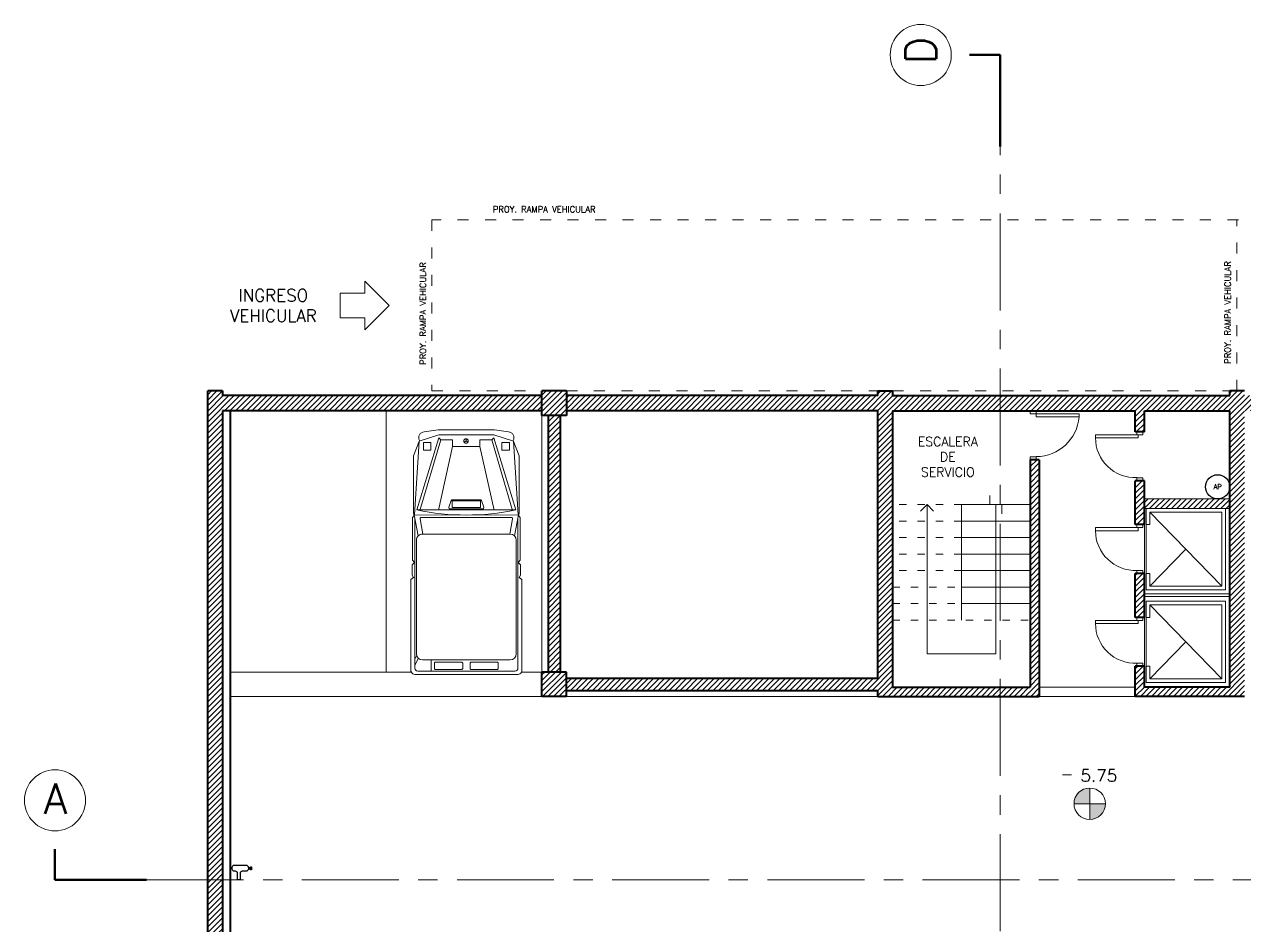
# Model space of a CAD drawing. Extents: x 952 to 1351, y -109 to 188.
# Drawn here: x 1148.17 to 1168.14, y 69.85 to 84.6 of the extents above; entities that cross this region are included whole.
import ezdxf

# ---------------------------------------------------------------- set-up
doc = ezdxf.new("R2010")
doc.units = 0
doc.header["$LTSCALE"] = 0.5
doc.linetypes.add('ACAD_ISO03W100', pattern=[30, 12, -18])
doc.linetypes.add('CENTER', pattern=[50.8, 31.75, -6.35, 6.35, -6.35])
doc.layers.get('0').update_dxf_attribs({"linetype": 'CONTINUOUS'})
doc.layers.add('Cableado', color=100, linetype='CONTINUOUS')
for name, color, linetype, lineweight in [('Carpintería', 55, 'CONTINUOUS', 20), ('Detalles .05', 243, 'CONTINUOUS', 5), ('Detalles 01', 8, 'CONTINUOUS', 9), ('Muros corte', 7, 'CONTINUOUS', 40), ('Pisos', 252, 'CONTINUOUS', 18), ('Proyección', 4, 'ACAD_ISO03W100', 18), ('Punta 01', 6, 'CONTINUOUS', 9), ('Punta 015', 64, 'CONTINUOUS', 13), ('Punta 02', 11, 'CONTINUOUS', 20), ('Punta 05', 52, 'CONTINUOUS', 50), ('Tratamiento pisos', 251, 'CONTINUOUS', 9), ('Vehículos', 155, 'CONTINUOUS', 13), ('Vidrios', 147, 'CONTINUOUS', 13)]:
    doc.layers.add(name, color=color, linetype=linetype, lineweight=lineweight)
doc.styles.add('Texto 1 mm', font='simplex.shx', dxfattribs={"height": 0.1})
doc.styles.add('Texto 1.5 mm', font='simplex.shx', dxfattribs={"height": 0.15})
doc.styles.add('Texto 2 mm', font='simplex.shx', dxfattribs={"height": 0.2})
doc.styles.add('Texto 5 mm', font='simplex.shx', dxfattribs={"height": 0.5})
pattern_1 = [(45, (60.324364, -0.67804), (-0.0449012806, 0.0449012806), [])]

# ---------------------------------------------------------------- blocks, each defined once
blk = doc.blocks.new('A$C30F00F99')
for p, q in [((0.065, 1.448), (0.065, 3.9)), ((1.704, 3.95), (0.115, 3.95)), ((1.754, 1.448), (1.754, 3.9)), ((0.093, 3.668), (0.093, 1.807)), ((1.626, 3.768), (0.193, 3.768)), ((1.726, 3.668), (1.726, 1.807)), ((0.122, 1.736), (0.054, 1.395)), ((0.198, 1.707), (0.152, 1.458)), ((1.626, 1.707), (0.193, 1.707)), ((1.621, 1.707), (1.667, 1.458)), ((1.697, 1.736), (1.765, 1.395)), ((1.765, 1.395), (0.056, 1.399)), ((1.647, 1.435), (0.172, 1.435)), ((0.495, 0.168), (0.152, 1.323)), ((1.144, 1.274), (0.676, 1.274)), ((0.676, 1.274), (0.676, 1.166)), ((1.134, 0.274), (1.367, 1.319)), ((1.144, 1.166), (1.144, 1.274)), ((1.326, 0.168), (1.669, 1.323)), ((1.72, 1.313), (1.36, 0.134)), ((0.676, 1.166), (1.144, 1.166)), ((0.33, 0.336), (0.205, 0.336)), ((0.205, 0.336), (0.205, 0.209)), ((0.205, 0.209), (0.33, 0.209)), ((0.33, 0.209), (0.33, 0.336)), ((1.134, 0.274), (0.687, 0.274)), ((0.915, 0.184), (0.885, 0.206)), ((0.915, 0.184), (0.944, 0.206)), ((1.134, 0.168), (1.134, 0.274)), ((1.489, 0.209), (1.489, 0.336)), ((1.489, 0.336), (1.614, 0.336)), ((1.614, 0.209), (1.489, 0.209)), ((1.614, 0.336), (1.614, 0.209)), ((0.915, 0.148), (0.915, 0.184)), ((1.326, 0.168), (1.134, 0.168)), ((1.36, 0.134), (1.326, 0.168))]:
    blk.add_line(p, q)
for points in [[(0, 3.918), (0, 2.454), (0.044, 2.417), (0.023, 2.383), (0.023, 2.211), (0.06, 2.172), (0.031, 2.135), (0.031, 1.436), (0.058, 1.402), (0.043, 1.368), (0.043, 0.425), (0.145, 0.177, 0.590762), (0.221, 0.036), (0.448, 0), (1.372, 0), (1.598, 0.036, 0.590762), (1.675, 0.177), (1.776, 0.425), (1.776, 1.368), (1.762, 1.402), (1.789, 1.436), (1.789, 2.135), (1.76, 2.172), (1.796, 2.211), (1.796, 2.383), (1.775, 2.417), (1.819, 2.454), (1.819, 3.918, 0.468554), (1.737, 4.009), (0.082, 4.009, 0.468554)], [(0.387, 3.906, -0.414214), (0.407, 3.926), (0.83, 3.926, -0.414214), (0.85, 3.906), (0.85, 3.823, -0.414214), (0.83, 3.803), (0.407, 3.803, -0.414214), (0.387, 3.823)], [(1.432, 3.906, 0.414214), (1.412, 3.926), (0.99, 3.926, 0.414214), (0.97, 3.906), (0.97, 3.823, 0.414214), (0.99, 3.803), (1.412, 3.803, 0.414214), (1.432, 3.823)], [(0.645, 1.295), (0.841, 1.295), (0.98, 1.295), (1.176, 1.295, -0.515671), (1.195, 1.269), (1.157, 1.159, -0.319548), (1.138, 1.145), (0.962, 1.145), (0.859, 1.145), (0.683, 1.145, -0.319548), (0.664, 1.159), (0.626, 1.269, -0.515671)]]:
    blk.add_lwpolyline(points, format="xyb", close=True)
for points in [[(1.485, 3.768), (1.485, 3.95)], [(1.695, 3.74), (1.754, 3.855)], [(1.754, 3.688), (1.754, 3.756), (1.723, 3.692)], [(1.754, 2.412), (1.775, 2.417)], [(0.064, 1.395), (0.141, 0.189), (0.461, 0.086)], [(0.101, 1.313), (0.461, 0.134), (0.495, 0.168), (0.687, 0.168), (0.687, 0.274), (0.454, 1.319)], [(1.72, 1.313), (0.101, 1.313)], [(1.757, 1.395), (1.68, 0.189), (1.36, 0.086)], [(1.36, 0.086), (0.461, 0.086)]]:
    blk.add_lwpolyline(points)
blk.add_lwpolyline([(1.72, 1.313, 0.103517), (0.101, 1.313, -1.887166)], format="xyb")
blk.add_circle((0.915, 0.184), 0.0367)
for centre, radius, start, end in [((0.115, 3.9), 0.05, 90, 180), ((1.704, 3.9), 0.05, 0, 90), ((0.193, 3.668), 0.1, 90, 180), ((1.626, 3.668), 0.1, 0, 90), ((0.193, 1.807), 0.1, 180, 270), ((1.626, 1.807), 0.1, 270, 0), ((0.172, 1.455), 0.02, 169.5085, 270), ((1.647, 1.455), 0.02, 270, 10.4915)]:
    blk.add_arc(centre, radius, start, end)

msp = doc.modelspace()

# ---------------------------------------------------------------- hatches: boundary and pattern name
at = {"layer": 'Detalles 01'}
h = msp.add_hatch(dxfattribs=at)
h.set_pattern_fill('ANSI31,_O', color=256, scale=0.02)
h.set_pattern_definition(pattern_1)
h.paths.add_polyline_path([(1156.64, 78.602), (1156.64, 78.202), (1157.04, 78.202), (1157.04, 78.602)])
h.paths.add_polyline_path([(1157.04, 73.602), (1157.04, 74.002), (1156.64, 74.002), (1156.64, 73.602)])
h.paths.add_polyline_path([(1156.94, 78.202), (1156.74, 78.202), (1156.74, 74.002), (1156.94, 74.002)])
h.paths.add_polyline_path([(1156.64, 78.277), (1156.64, 78.527), (1151.41, 78.527), (1151.41, 78.602), (1151.17, 78.602), (1151.17, 70.602), (1151.41, 70.602), (1151.41, 78.277)])
h = msp.add_hatch(dxfattribs=at)
h.set_pattern_fill('ANSI31,_O', color=256, scale=0.02)
h.set_pattern_definition(pattern_1)
h.paths.add_polyline_path([(1157.04, 78.527), (1157.04, 78.277), (1162.14, 78.277), (1162.14, 73.902), (1157.04, 73.902), (1157.04, 73.702), (1162.14, 73.702), (1162.14, 73.602), (1164.14, 73.602), (1164.14, 73.752), (1162.38, 73.752), (1162.38, 78.277), (1164.14, 78.277), (1164.14, 78.527), (1162.38, 78.527), (1162.38, 78.602), (1162.14, 78.602), (1162.14, 78.527)])
h.paths.add_polyline_path([(1164.78, 73.602), (1164.78, 77.477), (1164.63, 77.477), (1164.63, 73.752), (1164.14, 73.752), (1164.14, 73.602)])
h.paths.add_polyline_path([(1166.35, 76.415), (1166.5, 76.415), (1166.5, 77.133), (1166.35, 77.133)], flags=17)
h.paths.add_polyline_path([(1166.35, 74.896), (1166.5, 74.896), (1166.5, 75.615), (1166.35, 75.615)], flags=17)
h.paths.add_polyline_path([(1167.9, 78.277), (1167.9, 73.752), (1166.5, 73.752), (1166.5, 74.096), (1166.35, 74.096), (1166.35, 73.602), (1168.14, 73.602), (1168.14, 78.277), (1173.24, 78.277), (1173.24, 78.527), (1168.14, 78.527), (1168.14, 78.602), (1167.9, 78.602), (1167.9, 78.527), (1164.14, 78.527), (1164.14, 78.277), (1166.35, 78.277), (1166.35, 77.933), (1166.5, 77.933), (1166.5, 78.277)])
h = msp.add_hatch(dxfattribs=at)
h.set_pattern_fill('ANSI31', color=256, scale=0.02, style=0)
h.set_pattern_definition([(45, (120.309576, -47.59197), (-0.0449012806, 0.0449012806), [])])
h.paths.add_polyline_path([(1166.5, 76.838), (1166.5, 76.679), (1167.9, 76.679), (1167.9, 76.838)])
h = msp.add_hatch(dxfattribs=at)
h.set_pattern_fill('ANSI31,_O', color=256, scale=0.02)
h.set_pattern_definition(pattern_1)
h.paths.add_polyline_path([(1151.41, 70.602), (1151.17, 70.602), (1151.17, 62.602), (1151.41, 62.602), (1151.41, 62.677), (1156.64, 62.677), (1156.64, 62.927), (1151.41, 62.927)])
h.paths.add_polyline_path([(1156.64, 67.202), (1157.04, 67.202), (1157.04, 67.602), (1156.64, 67.602)])
h.paths.add_polyline_path([(1157.04, 62.602), (1157.04, 63.002), (1156.64, 63.002), (1156.64, 62.602)])
h.paths.add_polyline_path([(1157.04, 62.927), (1157.04, 62.677), (1162.14, 62.677), (1162.14, 62.602), (1162.38, 62.602), (1162.38, 62.677), (1164.14, 62.677), (1164.14, 62.927), (1162.39, 62.927), (1162.39, 67.602), (1162.14, 67.602), (1162.14, 62.927)])
at = {"layer": 'Vidrios', "linetype": 'Continuous'}
h = msp.add_hatch(color=256, dxfattribs=at)
h.paths.add_polyline_path([(1165.605, 72.102, 0.414214), (1165.349, 71.846), (1165.605, 71.846)])
h.paths.add_polyline_path([(1165.862, 71.846), (1165.605, 71.846), (1165.605, 71.589, 0.414214)])

# ---------------------------------------------------------------- linework, layer by layer
at = {"layer": 'Cableado'}
for p, q in [((1167.9, 78.277), (1167.9, 77.033)), ((1167.9, 77.033), (1167.897, 77.033)), ((1151.833, 70.803), (1151.869, 70.803))]:
    msp.add_line(p, q, dxfattribs=at)
msp.add_lwpolyline([(1151.869, 70.776), (1151.833, 70.777, -0.414214), (1151.799, 70.742), (1151.734, 70.742, 0.414214), (1151.7, 70.708), (1151.7, 70.602), (1151.658, 70.602), (1151.658, 70.708, 0.414214), (1151.623, 70.742), (1151.606, 70.742, -0.414214), (1151.571, 70.777), (1151.571, 70.808, -0.414214), (1151.606, 70.842), (1151.799, 70.842, -0.414214), (1151.833, 70.808), (1151.833, 70.803)], format="xyb", dxfattribs=at)
msp.add_lwpolyline([(1151.869, 70.815), (1151.885, 70.815), (1151.885, 70.765), (1151.869, 70.765)], close=True, dxfattribs=at)
msp.add_circle((1167.699, 77.033), 0.198, dxfattribs=at)
at = {"layer": 'Carpintería'}
for p, q in [((1164.63, 78.227), (1164.63, 78.277)), ((1164.63, 78.227), (1164.73, 78.227)), ((1164.73, 78.227), (1164.73, 78.277)), ((1164.73, 78.227), (1165.43, 78.227)), ((1164.73, 78.177), (1164.73, 78.227)), ((1165.43, 78.177), (1164.73, 78.177)), ((1165.43, 78.227), (1165.43, 78.177)), ((1166.375, 77.883), (1166.375, 77.933)), ((1166.475, 77.883), (1166.475, 77.933)), ((1166.4, 77.883), (1165.7, 77.883)), ((1165.7, 77.833), (1165.7, 77.883)), ((1166.4, 77.833), (1165.7, 77.833)), ((1166.475, 77.883), (1166.375, 77.883)), ((1166.4, 77.833), (1166.4, 77.883)), ((1164.73, 77.527), (1164.63, 77.527)), ((1164.63, 77.527), (1164.63, 77.477)), ((1164.73, 77.527), (1164.73, 77.477)), ((1166.475, 77.183), (1166.375, 77.183)), ((1166.375, 77.183), (1166.375, 77.133)), ((1166.475, 77.183), (1166.475, 77.133)), ((1166.53, 76.679), (1167.83, 76.679)), ((1166.53, 76.415), (1166.53, 76.679)), ((1166.53, 76.679), (1167.83, 76.679)), ((1166.59, 76.619), (1167.77, 76.619)), ((1166.59, 76.415), (1166.59, 76.619)), ((1167.77, 75.41), (1167.77, 76.619)), ((1167.83, 75.35), (1167.83, 76.679)), ((1166.4, 76.365), (1165.7, 76.365)), ((1165.7, 76.315), (1165.7, 76.365)), ((1166.4, 76.315), (1165.7, 76.315)), ((1166.375, 76.365), (1166.375, 76.415)), ((1166.475, 76.365), (1166.375, 76.365)), ((1166.4, 76.315), (1166.4, 76.365)), ((1166.475, 76.365), (1166.475, 76.415)), ((1166.53, 76.415), (1166.59, 76.415)), ((1166.475, 75.665), (1166.375, 75.665)), ((1166.375, 75.665), (1166.375, 75.615)), ((1166.475, 75.665), (1166.475, 75.615)), ((1166.53, 75.35), (1166.53, 75.615)), ((1166.53, 75.615), (1166.59, 75.615)), ((1166.59, 75.41), (1166.59, 75.615)), ((1167.83, 75.35), (1166.53, 75.35)), ((1167.77, 75.41), (1166.59, 75.41)), ((1166.53, 75.16), (1167.83, 75.16)), ((1166.53, 74.896), (1166.53, 75.16)), ((1166.59, 75.1), (1167.77, 75.1)), ((1166.59, 74.896), (1166.59, 75.1)), ((1167.77, 73.892), (1167.77, 75.1)), ((1167.83, 73.832), (1167.83, 75.16)), ((1166.375, 74.846), (1166.375, 74.896)), ((1166.475, 74.846), (1166.475, 74.896)), ((1166.53, 74.896), (1166.59, 74.896)), ((1166.4, 74.846), (1165.7, 74.846)), ((1165.7, 74.796), (1165.7, 74.846)), ((1166.4, 74.796), (1165.7, 74.796)), ((1166.475, 74.846), (1166.375, 74.846)), ((1166.4, 74.796), (1166.4, 74.846)), ((1166.475, 74.146), (1166.375, 74.146)), ((1166.375, 74.146), (1166.375, 74.096)), ((1166.475, 74.146), (1166.475, 74.096)), ((1166.53, 73.832), (1166.53, 74.096)), ((1166.53, 74.096), (1166.59, 74.096)), ((1166.59, 73.892), (1166.59, 74.096)), ((1167.77, 73.892), (1166.59, 73.892)), ((1167.83, 73.832), (1166.53, 73.832))]:
    msp.add_line(p, q, dxfattribs=at)
at = {"layer": 'Detalles .05', "color": 0}
for p, q in [((1166.5, 76.835), (1167.9, 76.835)), ((1166.5, 76.679), (1167.9, 76.679))]:
    msp.add_line(p, q, dxfattribs=at)
at = {"layer": 'Detalles .05'}
for p, q in [((1167.9, 75.28), (1166.5, 75.28)), ((1167.9, 75.24), (1166.5, 75.24))]:
    msp.add_line(p, q, dxfattribs=at)
at = {"layer": 'Detalles 01', "linetype": 'CENTER', "ltscale": 0.1}
for p, q in [((1164.14, 59.602), (1164.14, 82.602)), ((1150.17, 70.602), (1191.791, 70.602))]:
    msp.add_line(p, q, dxfattribs=at)
at = {"layer": 'Detalles 01'}
for p, q in [((1163.968, 76.892), (1163.968, 76.742)), ((1162.836, 76.636), (1162.943, 76.742)), ((1162.943, 76.742), (1162.943, 74.302)), ((1163.049, 76.636), (1162.943, 76.742)), ((1164.068, 76.742), (1164.068, 74.302)), ((1164.168, 76.742), (1164.168, 76.592)), ((1166.59, 76.619), (1167.77, 75.41)), ((1166.53, 76.415), (1166.53, 75.615)), ((1167.18, 76.015), (1166.59, 75.41)), ((1166.59, 75.1), (1167.77, 73.892)), ((1166.53, 74.896), (1166.53, 74.096)), ((1167.18, 74.496), (1166.59, 73.892)), ((1162.943, 74.302), (1164.068, 74.302))]:
    msp.add_line(p, q, dxfattribs=at)
for centre, radius, start, end in [((1164.729, 78.231), 0.703, 270.1171, 355.6407), ((1166.35, 77.833), 0.65, 180, 272.1618), ((1166.35, 76.315), 0.65, 180, 272.1618), ((1166.35, 74.796), 0.65, 180, 272.1618)]:
    msp.add_arc(centre, radius, start, end, dxfattribs=at)
at = {"layer": 'Muros corte'}
for p, q in [((1151.17, 62.602), (1151.17, 78.602)), ((1151.41, 78.602), (1151.17, 78.602)), ((1151.41, 78.602), (1151.41, 78.527)), ((1156.64, 78.527), (1151.41, 78.527)), ((1157.04, 78.602), (1156.64, 78.602)), ((1156.64, 78.202), (1156.64, 78.602)), ((1157.04, 78.602), (1157.04, 78.202)), ((1162.14, 78.527), (1157.04, 78.527)), ((1162.14, 78.602), (1162.38, 78.602)), ((1162.14, 78.527), (1162.14, 78.602)), ((1162.38, 78.602), (1162.38, 78.527)), ((1162.38, 78.527), (1167.9, 78.527)), ((1167.9, 78.527), (1167.9, 78.602)), ((1168.14, 78.602), (1167.9, 78.602)), ((1156.64, 78.277), (1151.41, 78.277)), ((1151.41, 78.277), (1151.41, 62.927)), ((1151.54, 78.277), (1151.54, 62.927)), ((1157.04, 78.202), (1156.64, 78.202)), ((1156.74, 78.202), (1156.74, 74.002)), ((1156.94, 78.202), (1156.94, 74.002)), ((1162.14, 78.277), (1157.04, 78.277)), ((1162.14, 73.902), (1162.14, 78.277)), ((1162.38, 78.277), (1166.35, 78.277)), ((1162.38, 78.277), (1162.38, 73.752)), ((1166.35, 77.933), (1166.35, 78.277)), ((1166.5, 78.277), (1167.9, 78.277)), ((1166.5, 77.933), (1166.5, 78.277)), ((1167.9, 73.752), (1167.9, 78.277)), ((1166.5, 77.933), (1166.35, 77.933)), ((1164.63, 77.477), (1164.63, 73.752)), ((1164.78, 77.477), (1164.63, 77.477)), ((1164.78, 77.477), (1164.78, 73.602)), ((1166.35, 76.415), (1166.35, 77.133)), ((1166.5, 77.133), (1166.35, 77.133)), ((1166.5, 76.415), (1166.5, 77.133)), ((1166.5, 76.415), (1166.35, 76.415)), ((1166.5, 75.615), (1166.35, 75.615)), ((1166.35, 74.896), (1166.35, 75.615)), ((1166.5, 74.896), (1166.5, 75.615)), ((1166.5, 74.896), (1166.35, 74.896)), ((1166.35, 73.602), (1166.35, 74.096)), ((1166.5, 74.096), (1166.35, 74.096)), ((1166.5, 73.752), (1166.5, 74.096)), ((1157.04, 74.002), (1156.64, 74.002)), ((1156.64, 73.602), (1156.64, 74.002)), ((1157.04, 73.602), (1157.04, 74.002)), ((1157.04, 73.902), (1162.14, 73.902)), ((1157.04, 73.702), (1162.14, 73.702)), ((1162.14, 73.602), (1162.14, 73.702)), ((1162.38, 73.752), (1164.63, 73.752)), ((1167.9, 73.752), (1166.5, 73.752)), ((1157.04, 73.602), (1156.64, 73.602)), ((1162.14, 73.602), (1164.78, 73.602)), ((1168.14, 73.602), (1166.35, 73.602))]:
    msp.add_line(p, q, dxfattribs=at)
at = {"layer": 'Pisos'}
for p, q in [((1163.505, 76.742), (1164.63, 76.742)), ((1163.505, 76.742), (1163.505, 74.852)), ((1163.505, 76.472), (1164.63, 76.472)), ((1166.5, 75.615), (1166.5, 76.415)), ((1163.505, 76.202), (1164.63, 76.202)), ((1163.505, 75.932), (1164.63, 75.932)), ((1163.505, 75.662), (1164.63, 75.662)), ((1163.505, 75.392), (1164.63, 75.392)), ((1163.505, 75.122), (1164.63, 75.122)), ((1166.5, 74.096), (1166.5, 74.896))]:
    msp.add_line(p, q, dxfattribs=at)
at = {"layer": 'Proyección', "ltscale": 0.03}
for p, q in [((1173.44, 81.402), (1154.84, 81.402)), ((1154.84, 81.402), (1154.84, 78.602)), ((1168.015, 78.602), (1168.015, 81.402)), ((1154.84, 78.602), (1156.64, 78.602)), ((1157.04, 78.602), (1162.14, 78.602)), ((1162.38, 78.602), (1167.9, 78.602))]:
    msp.add_line(p, q, dxfattribs=at)
at = {"layer": 'Proyección', "ltscale": 0.02}
for p, q in [((1163.505, 76.742), (1162.38, 76.742)), ((1163.505, 76.472), (1162.38, 76.472)), ((1163.505, 76.202), (1162.38, 76.202)), ((1163.505, 75.932), (1162.38, 75.932)), ((1163.505, 75.662), (1162.38, 75.662)), ((1162.38, 75.392), (1163.505, 75.392)), ((1162.38, 75.122), (1163.505, 75.122)), ((1162.38, 74.852), (1164.63, 74.852))]:
    msp.add_line(p, q, dxfattribs=at)
at = {"layer": 'Punta 01', "linetype": 'Continuous'}
msp.add_line((1165.159, 72.317), (1165.309, 72.317), dxfattribs=at)
at = {"layer": 'Punta 015', "linetype": 'Continuous'}
for p, q in [((1165.605, 72.102), (1165.605, 71.589)), ((1165.349, 71.846), (1165.862, 71.846))]:
    msp.add_line(p, q, dxfattribs=at)
msp.add_circle((1165.605, 71.846), 0.257, dxfattribs=at)
at = {"layer": 'Punta 02'}
for p, q in [((1153.74, 80.402), (1153.74, 80.202)), ((1153.74, 80.402), (1154.14, 80.002)), ((1153.34, 80.202), (1153.34, 79.802)), ((1153.74, 80.202), (1153.34, 80.202)), ((1153.74, 79.602), (1154.14, 80.002)), ((1153.74, 79.802), (1153.34, 79.802)), ((1153.74, 79.802), (1153.74, 79.602))]:
    msp.add_line(p, q, dxfattribs=at)
for centre in [(1162.84, 84.102), (1148.67, 71.902)]:
    msp.add_circle(centre, 0.5, dxfattribs=at)
at = {"layer": 'Punta 05'}
for p, q in [((1164.14, 84.102), (1163.64, 84.102)), ((1164.14, 82.602), (1164.14, 84.102)), ((1148.67, 70.602), (1148.67, 71.102)), ((1150.17, 70.602), (1148.67, 70.602))]:
    msp.add_line(p, q, dxfattribs=at)
at = {"layer": 'Tratamiento pisos'}
for p, q in [((1154.09, 78.277), (1154.09, 74.002)), ((1156.64, 78.202), (1156.64, 74.002)), ((1154.502, 74.002), (1151.54, 74.002)), ((1156.64, 74.002), (1156.305, 74.002)), ((1166.35, 73.752), (1164.78, 73.752)), ((1156.64, 73.602), (1151.54, 73.602)), ((1157.04, 73.602), (1162.14, 73.602)), ((1166.35, 73.602), (1164.78, 73.602))]:
    msp.add_line(p, q, dxfattribs=at)

# ---------------------------------------------------------------- block references
at = {"layer": 'Vehículos', "linetype": 'Continuous', "rotation": 180}
msp.add_blockref('A$C30F00F99', (1156.313, 77.968), dxfattribs=at)

# ---------------------------------------------------------------- texts
at = {"layer": 'Cableado', "insert": (1167.632, 77.078), "char_height": 0.0807, "attachment_point": 1, "style": 'Texto 5 mm'}
msp.add_mtext_dynamic_manual_height_columns('AP', width=19.34546, gutter_width=2.5, heights=[0], dxfattribs=at)
at = {"layer": 'Punta 01', "insert": (1155.838, 81.626), "char_height": 0.1, "width": 1.94432, "attachment_point": 1, "style": 'Texto 1 mm'}
msp.add_mtext('PROY. RAMPA VEHICULAR', dxfattribs=at)
at = {"layer": 'Punta 01', "char_height": 0.1, "width": 1.94432, "attachment_point": 1, "rotation": 90, "style": 'Texto 1 mm'}
for insert in [(1154.642, 79.03), (1167.813, 79.047)]:
    msp.add_mtext('PROY. RAMPA VEHICULAR', dxfattribs=dict(at, insert=insert))
at = {"layer": 'Punta 015', "insert": (1163.283, 77.849), "char_height": 0.15, "width": 1.23789, "attachment_point": 2, "style": 'Texto 1.5 mm'}
msp.add_mtext('ESCALERA DE SERVICIO', dxfattribs=at)
at = {"layer": 'Punta 015', "linetype": 'Continuous', "insert": (1165.755, 72.308), "char_height": 0.2, "attachment_point": 5, "style": 'Texto 2 mm'}
msp.add_mtext('5.75', dxfattribs=at)
at = {"layer": 'Punta 02', "insert": (1152.244, 80.268), "char_height": 0.2, "width": 1.4466, "attachment_point": 2, "style": 'Texto 2 mm'}
msp.add_mtext('INGRESO\\PVEHICULAR', dxfattribs=at)
at = {"layer": 'Punta 05', "insert": (1163.091, 83.953), "char_height": 0.5, "width": 0.3999, "attachment_point": 7, "rotation": 90, "style": 'Texto 5 mm'}
msp.add_mtext('D', dxfattribs=at)
at = {"layer": 'Punta 05', "insert": (1148.485, 72.179), "char_height": 0.5, "width": 0.39986, "attachment_point": 1, "style": 'Texto 5 mm'}
msp.add_mtext('A', dxfattribs=at)

doc.saveas('drawing.dxf')
